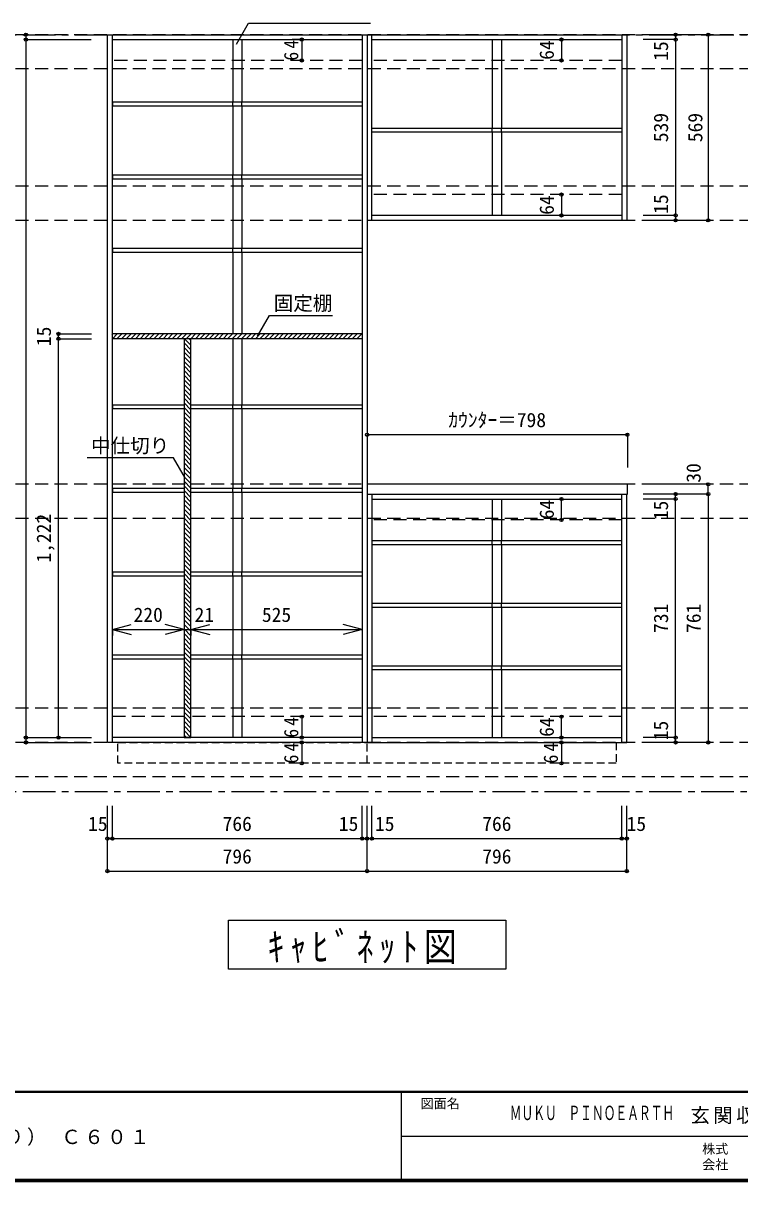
# Model space of a CAD drawing. Units: millimetres at full size, sheet at 1:20; some dimension numbers follow another scale. Extents: x -3893 to 3907, y -2871 to 2783.
# Drawn here: x -1152 to 1045, y -2803 to 748 of the extents above; entities that cross this region are included whole.
import ezdxf
from ezdxf.enums import TextEntityAlignment as Align

# ---------------------------------------------------------------- set-up
doc = ezdxf.new("R2010")
doc.units = ezdxf.units.MM
doc.header["$LTSCALE"] = 20
doc.header["$PDMODE"] = 32
doc.header["$PDSIZE"] = 10
for name, pattern in [('CHAIN1', [8, 5, -1, 1, -1]), ('DASHED1', [1.8, 1.2, -0.6]), ('DASHED2', [3, 2, -1])]:
    doc.linetypes.add(name, pattern=pattern)
for name, color, linetype in [('0-1_本体', 2, 'Continuous'), ('0-4_棚', 3, 'Continuous'), ('0-6_桟木', 3, 'Continuous'), ('0-7_', 7, 'Continuous'), ('0-9_', 7, 'DASHED1'), ('0-A_文字', 7, 'Continuous'), ('0-B_寸法', 4, 'Continuous'), ('0-C_ハッチ', 4, 'Continuous'), ('F-1_枠', 6, 'Continuous'), ('F-A_文字', 7, 'Continuous')]:
    doc.layers.add(name, color=color, linetype=linetype)
doc.styles.add('HG明朝B', font='')
doc.styles.add('ＭＳ ゴシック', font='')
doc.styles.get('HG明朝B').set_extended_font_data('HG明朝B')
doc.styles.get('ＭＳ ゴシック').set_extended_font_data('MS Gothic')

msp = doc.modelspace()

# ---------------------------------------------------------------- linework, layer by layer
at = {"layer": '0-1_本体', "color": 3}
for p, q in [((-893.48, 712.33), (-97.48, 712.33)), ((-893.48, -1456.67), (-893.48, 712.33)), ((-878.48, -1456.67), (-878.48, 712.33)), ((-112.48, 712.33), (-112.48, -1456.67)), ((-97.48, 712.33), (-97.48, -1456.67)), ((-82.48, 143.33), (-82.48, 712.33)), ((683.52, 712.33), (683.52, 143.33)), ((-878.48, 697.33), (-112.48, 697.33)), ((-82.48, 697.33), (683.52, 697.33)), ((683.52, 158.33), (-82.48, 158.33)), ((-82.48, -695.67), (-82.48, -1456.67)), ((683.52, -1456.67), (683.52, -695.67)), ((698.52, -1456.67), (698.52, -695.67)), ((-82.48, -710.67), (683.52, -710.67)), ((-112.48, -1441.67), (-878.48, -1441.67)), ((-82.48, -1441.67), (683.52, -1441.67)), ((-97.48, -1456.67), (-893.48, -1456.67)), ((-97.48, -1456.67), (698.52, -1456.67))]:
    msp.add_line(p, q, dxfattribs=at)
at = {"layer": '0-1_本体', "color": 7, "linetype": 'DASHED2'}
for p, q in [((-112.48, 633.33), (-878.48, 633.33)), ((-658.48, -1377.67), (-878.48, -1377.67)), ((-112.48, -1377.67), (-637.48, -1377.67))]:
    msp.add_line(p, q, dxfattribs=at)
at = {"layer": '0-1_本体', "color": 3}
msp.add_lwpolyline([(-97.48, 712.33), (698.52, 712.33), (698.52, 143.33), (-97.48, 143.33)], dxfattribs=at)
at = {"layer": '0-4_棚'}
for p, q in [((-878.48, 506.33), (-112.48, 506.33)), ((-878.48, 506.33), (-878.48, 494.33)), ((-878.48, 494.33), (-112.48, 494.33)), ((-82.48, 426.33), (683.52, 426.33)), ((-82.48, 414.33), (683.52, 414.33)), ((-878.48, 282.33), (-112.48, 282.33)), ((-878.48, 282.33), (-878.48, 270.33)), ((-878.48, 270.33), (-112.48, 270.33)), ((-878.48, 58.33), (-112.48, 58.33)), ((-878.48, 58.33), (-878.48, 46.33)), ((-878.48, 46.33), (-112.48, 46.33)), ((-112.48, -204.67), (-879.61, -204.67)), ((-112.48, -219.67), (-879.61, -219.67)), ((-878.48, -421.67), (-659.4, -421.67)), ((-878.48, -421.67), (-878.48, -433.67)), ((-638.15, -421.67), (-112.48, -421.67)), ((-878.48, -433.67), (-659.4, -433.67)), ((-638.15, -433.67), (-112.48, -433.67)), ((-878.48, -677.67), (-659.4, -677.67)), ((-878.48, -677.67), (-878.48, -689.67)), ((-878.48, -689.67), (-659.4, -689.67)), ((-638.15, -677.67), (-112.48, -677.67)), ((-638.15, -689.67), (-112.48, -689.67)), ((-82.48, -837.69), (683.52, -837.69)), ((-82.48, -849.69), (683.52, -849.69)), ((-878.48, -933.67), (-659.4, -933.67)), ((-878.48, -933.67), (-878.48, -945.67)), ((-878.48, -945.67), (-659.4, -945.67)), ((-638.15, -933.67), (-112.48, -933.67)), ((-638.15, -945.67), (-112.48, -945.67)), ((-82.48, -1029.69), (683.52, -1029.69)), ((-82.48, -1041.69), (683.52, -1041.69)), ((-658.48, -1189.67), (-878.48, -1189.67)), ((-658.48, -1201.67), (-878.48, -1201.67)), ((-658.48, -1189.67), (-658.48, -1189.2)), ((-112.48, -1189.67), (-637.48, -1189.67)), ((-112.48, -1201.67), (-637.48, -1201.67)), ((-82.48, -1221.69), (683.52, -1221.69)), ((-82.48, -1233.69), (683.52, -1233.69))]:
    msp.add_line(p, q, dxfattribs=at)
msp.add_lwpolyline([(-97.48, -695.67), (700.52, -695.67), (700.52, -665.67), (-97.48, -665.67)], close=True, dxfattribs=at)
at = {"layer": '0-6_桟木', "color": 7, "linetype": 'DASHED2'}
for p, q in [((683.52, 633.33), (-82.48, 633.33)), ((683.52, 222.33), (-82.48, 222.33)), ((683.52, -774.67), (-82.48, -774.67)), ((683.52, -1377.67), (-82.48, -1377.67))]:
    msp.add_line(p, q, dxfattribs=at)
at = {"layer": '0-7_'}
for p, q in [((-509.48, 697.33), (-509.48, 506.33)), ((-481.48, 697.33), (-481.48, 506.33)), ((286.52, 697.33), (286.52, 426.33)), ((314.52, 697.33), (314.52, 426.33)), ((-509.48, 494.33), (-509.48, 282.33)), ((-481.48, 494.33), (-481.48, 282.33)), ((286.52, 414.33), (286.52, 158.33)), ((314.52, 414.33), (314.52, 158.33)), ((-509.48, 270.33), (-509.48, 58.33)), ((-481.48, 270.33), (-481.48, 58.33)), ((-509.48, 46.33), (-509.48, -204.67)), ((-481.48, 46.33), (-481.48, -204.67)), ((-509.48, -219.67), (-509.48, -421.67)), ((-481.48, -219.67), (-481.48, -421.67)), ((-509.48, -433.67), (-509.48, -677.67)), ((-481.48, -433.67), (-481.48, -677.67)), ((-509.48, -689.67), (-509.48, -933.67)), ((-481.48, -689.67), (-481.48, -933.67)), ((286.52, -710.67), (286.52, -837.69)), ((314.52, -710.67), (314.52, -837.69)), ((286.52, -849.69), (286.52, -1029.69)), ((314.52, -849.69), (314.52, -1029.69)), ((-509.48, -945.67), (-509.48, -1189.67)), ((-481.48, -945.67), (-481.48, -1189.67)), ((286.52, -1041.69), (286.52, -1221.69)), ((314.52, -1041.69), (314.52, -1221.69)), ((-509.48, -1201.67), (-509.48, -1441.67)), ((-481.48, -1201.67), (-481.48, -1441.67)), ((286.52, -1233.69), (286.52, -1441.67)), ((314.52, -1233.69), (314.52, -1441.67))]:
    msp.add_line(p, q, dxfattribs=at)
at = {"layer": '0-7_', "linetype": 'DASHED1'}
for p, q in [((-509.48, 494.33), (-509.48, 506.33)), ((-481.48, 494.33), (-481.48, 506.33)), ((286.52, 414.33), (286.52, 426.33)), ((314.52, 414.33), (314.52, 426.33)), ((-509.48, 270.33), (-509.48, 282.33)), ((-481.48, 270.33), (-481.48, 282.33)), ((-509.48, 46.33), (-509.48, 58.33)), ((-481.48, 46.33), (-481.48, 58.33)), ((-509.48, -433.67), (-509.48, -421.67)), ((-481.48, -433.67), (-481.48, -421.67)), ((-509.48, -689.67), (-509.48, -677.67)), ((-481.48, -689.67), (-481.48, -677.67)), ((286.52, -849.69), (286.52, -837.69)), ((314.52, -849.69), (314.52, -837.69)), ((-509.48, -945.67), (-509.48, -933.67)), ((-481.48, -945.67), (-481.48, -933.67)), ((286.52, -1041.69), (286.52, -1029.69)), ((314.52, -1041.69), (314.52, -1029.69)), ((-509.48, -1201.67), (-509.48, -1189.67)), ((-481.48, -1201.67), (-481.48, -1189.67)), ((286.52, -1233.69), (286.52, -1221.69)), ((314.52, -1233.69), (314.52, -1221.69))]:
    msp.add_line(p, q, dxfattribs=at)
at = {"layer": '0-9_'}
for p, q in [((-861.48, -1456.67), (-97.48, -1456.67)), ((-861.48, -1520.67), (-861.48, -1456.67)), ((-97.48, -1456.67), (666.52, -1456.67)), ((-97.48, -1520.67), (-97.48, -1456.67)), ((-97.48, -1520.67), (-861.48, -1520.67))]:
    msp.add_line(p, q, dxfattribs=at)
msp.add_lwpolyline([(666.52, -1456.67), (666.52, -1520.67), (-97.48, -1520.67)], dxfattribs=at)
at = {"layer": '0-A_文字', "linetype": 'CHAIN1'}
for p, q in [((-3393.09, 712.33), (3184.52, 712.33)), ((-3393.09, -1606.67), (3184.52, -1606.67))]:
    msp.add_line(p, q, dxfattribs=at)
at = {"layer": '0-A_文字'}
for p, q in [((-433.9, -211.68), (-397.04, -147.83)), ((-397.04, -147.83), (-203.07, -147.83)), ((-690.85, -584.41), (-956.06, -584.41)), ((-653.99, -648.26), (-690.85, -584.41)), ((-522.48, -2151.17), (-522.48, -2001.17)), ((-522.48, -2001.17), (327.52, -2001.17)), ((327.52, -2001.17), (327.52, -2151.17)), ((327.52, -2151.17), (-522.48, -2151.17))]:
    msp.add_line(p, q, dxfattribs=at)
msp.add_lwpolyline([(-497.49, 683.79), (-460.63, 747.63), (-87.49, 747.63)], dxfattribs=at)
at = {"layer": '0-B_寸法', "linetype": 'DASHED2'}
for p, q in [((3184.52, 712.33), (-3393.09, 712.33)), ((3184.52, 607.33), (-3393.09, 607.33)), ((3184.52, 248.33), (-3393.09, 248.33)), ((3184.52, 143.33), (-3393.09, 143.33)), ((3184.52, -665.67), (-3393.09, -665.67)), ((3184.52, -770.67), (-3393.09, -770.67)), ((3184.52, -1351.67), (-3393.09, -1351.67)), ((3184.52, -1456.67), (-3393.09, -1456.67)), ((3184.52, -1561.67), (-3393.09, -1561.67))]:
    msp.add_line(p, q, dxfattribs=at)
at = {"layer": '0-B_寸法'}
for p, q in [((-1143.48, 712.33), (-1143.48, -1456.67)), ((948.52, 712.33), (748.52, 712.33)), ((848.52, 712.33), (848.52, 143.33)), ((948.52, 712.33), (948.52, 143.33)), ((-1143.48, 697.33), (-943.48, 697.33)), ((-297.66, 697.33), (-326.9, 697.33)), ((-297.66, 697.33), (-297.66, 633.33)), ((498.34, 697.33), (495.36, 697.33)), ((498.34, 697.33), (498.34, 633.33)), ((848.52, 697.33), (748.52, 697.33)), ((-297.66, 633.33), (-326.9, 633.33)), ((498.34, 633.33), (495.36, 633.33)), ((498.34, 222.33), (495.36, 222.33)), ((498.34, 222.33), (498.34, 158.33)), ((498.34, 158.33), (495.36, 158.33)), ((848.52, 158.33), (748.52, 158.33)), ((948.52, 143.33), (748.52, 143.33)), ((848.52, 143.33), (748.52, 143.33)), ((-1043.57, -204.67), (-942.6, -204.67)), ((-1043.57, -219.67), (-1043.57, -204.67)), ((-1043.57, -219.67), (-942.6, -219.67)), ((-1043.57, -1441.67), (-1043.57, -219.67)), ((-658.48, -232.21), (-637.48, -253.21)), ((-658.48, -246.35), (-637.48, -267.35)), ((-656.88, -219.67), (-637.48, -239.07)), ((-642.74, -219.67), (-637.48, -224.93)), ((-658.48, -260.49), (-637.48, -281.49)), ((-658.48, -274.64), (-637.48, -295.64)), ((-658.48, -288.78), (-637.48, -309.78)), ((-658.48, -302.92), (-637.48, -323.92)), ((-658.48, -317.06), (-637.48, -338.06)), ((-658.48, -331.2), (-637.48, -352.2)), ((-658.48, -345.35), (-637.48, -366.35)), ((-658.48, -359.49), (-637.48, -380.49)), ((-658.48, -373.63), (-637.48, -394.63)), ((-658.48, -387.77), (-637.48, -408.77)), ((-658.48, -401.92), (-637.48, -422.92)), ((-658.48, -416.06), (-637.48, -437.06)), ((-658.48, -430.2), (-637.48, -451.2)), ((-658.48, -444.34), (-637.48, -465.34)), ((-658.48, -458.48), (-637.48, -479.48)), ((-658.48, -472.63), (-637.48, -493.63)), ((-658.48, -486.77), (-637.48, -507.77)), ((-658.48, -500.91), (-637.48, -521.91)), ((-658.48, -515.05), (-637.48, -536.05)), ((-658.48, -529.19), (-637.48, -550.19)), ((700.52, -513.67), (-97.48, -513.67)), ((-97.48, -513.67), (-97.48, -613.67)), ((700.52, -513.67), (700.52, -613.67)), ((-658.48, -543.34), (-637.48, -564.34)), ((-658.48, -557.48), (-637.48, -578.48)), ((-658.48, -571.62), (-637.48, -592.62)), ((-658.48, -585.76), (-637.48, -606.76)), ((-658.48, -599.91), (-637.48, -620.91)), ((-658.48, -614.05), (-637.48, -635.05)), ((-658.48, -628.19), (-637.48, -649.19)), ((-658.48, -642.33), (-637.48, -663.33)), ((-658.48, -656.47), (-637.48, -677.47)), ((-658.48, -670.62), (-637.48, -691.62)), ((948.52, -665.67), (748.52, -665.67)), ((948.52, -695.67), (948.52, -665.67)), ((-658.48, -684.76), (-637.48, -705.76)), ((-658.48, -698.9), (-637.48, -719.9)), ((948.52, -695.67), (748.52, -695.67)), ((948.52, -695.67), (748.52, -695.67)), ((848.52, -710.67), (848.52, -695.67)), ((948.52, -695.67), (948.52, -1456.67)), ((-658.48, -713.04), (-637.48, -734.04)), ((-658.48, -727.18), (-637.48, -748.18)), ((-658.48, -741.33), (-637.48, -762.33)), ((498.34, -710.67), (495.36, -710.67)), ((498.34, -774.67), (498.34, -710.67)), ((848.52, -710.67), (748.52, -710.67)), ((848.52, -1441.67), (848.52, -710.67)), ((-658.48, -755.47), (-637.48, -776.47)), ((-658.48, -769.61), (-637.48, -790.61)), ((498.34, -774.67), (495.36, -774.67)), ((-658.48, -783.75), (-637.48, -804.75)), ((-658.48, -797.9), (-637.48, -818.9)), ((-658.48, -812.04), (-637.48, -833.04)), ((-658.48, -826.18), (-637.48, -847.18)), ((-658.48, -840.32), (-637.48, -861.32)), ((-658.48, -854.46), (-637.48, -875.46)), ((-658.48, -868.61), (-637.48, -889.61)), ((-658.48, -882.75), (-637.48, -903.75)), ((-658.48, -896.89), (-637.48, -917.89)), ((-658.48, -911.03), (-637.48, -932.03)), ((-658.48, -925.17), (-637.48, -946.17)), ((-658.48, -939.32), (-637.48, -960.32)), ((-658.48, -953.46), (-637.48, -974.46)), ((-658.48, -967.6), (-637.48, -988.6)), ((-658.48, -981.74), (-637.48, -1002.74)), ((-658.48, -995.89), (-637.48, -1016.89)), ((-658.48, -1010.03), (-637.48, -1031.03)), ((-658.48, -1024.17), (-637.48, -1045.17)), ((-658.48, -1038.31), (-637.48, -1059.31)), ((-658.48, -1052.45), (-637.48, -1073.45)), ((-658.48, -1066.6), (-637.48, -1087.6)), ((-658.48, -1080.74), (-637.48, -1101.74)), ((-658.48, -1094.88), (-637.48, -1115.88)), ((-878.48, -1110.6), (-878.48, -1129.27)), ((-658.48, -1109.02), (-637.48, -1130.02)), ((-658.48, -1110.6), (-658.48, -1129.27)), ((-658.48, -1110.6), (-658.48, -1129.27)), ((-658.48, -1123.16), (-637.48, -1144.16)), ((-637.48, -1110.6), (-637.48, -1129.27)), ((-658.48, -1137.31), (-637.48, -1158.31)), ((-658.48, -1151.45), (-637.48, -1172.45)), ((-658.48, -1165.59), (-637.48, -1186.59)), ((-658.48, -1179.73), (-637.48, -1200.73)), ((-658.48, -1193.88), (-637.48, -1214.88)), ((-658.48, -1208.02), (-637.48, -1229.02)), ((-658.48, -1222.16), (-637.48, -1243.16)), ((-658.48, -1236.3), (-637.48, -1257.3)), ((-658.48, -1250.44), (-637.48, -1271.44)), ((-658.48, -1264.59), (-637.48, -1285.59)), ((-658.48, -1278.73), (-637.48, -1299.73)), ((-658.48, -1292.87), (-637.48, -1313.87)), ((-658.48, -1307.01), (-637.48, -1328.01)), ((-658.48, -1321.15), (-637.48, -1342.15)), ((-658.48, -1335.3), (-637.48, -1356.3)), ((-658.48, -1349.44), (-637.48, -1370.44)), ((-658.48, -1363.58), (-637.48, -1384.58)), ((-658.48, -1377.72), (-637.48, -1398.72)), ((-297.66, -1377.67), (-326.9, -1377.67)), ((-297.66, -1377.67), (-297.66, -1441.67)), ((498.34, -1377.67), (495.36, -1377.67)), ((498.34, -1441.67), (498.34, -1377.67)), ((-658.48, -1391.87), (-637.48, -1412.87)), ((-658.48, -1406.01), (-637.48, -1427.01)), ((-658.48, -1420.15), (-637.48, -1441.15)), ((-1143.48, -1441.67), (-942.6, -1441.67)), ((-658.48, -1434.29), (-651.1, -1441.67)), ((-297.66, -1441.67), (-326.9, -1441.67)), ((498.34, -1441.67), (495.36, -1441.67)), ((848.52, -1441.67), (748.52, -1441.67)), ((848.52, -1456.67), (848.52, -1441.67)), ((-1143.48, -1456.67), (-943.48, -1456.67)), ((-297.66, -1456.67), (-326.9, -1456.67)), ((-297.66, -1456.67), (-297.66, -1520.67)), ((498.34, -1456.67), (469.1, -1456.67)), ((498.34, -1456.67), (498.34, -1520.67)), ((848.52, -1456.67), (748.52, -1456.67)), ((948.52, -1456.67), (848.52, -1456.67)), ((-297.66, -1520.67), (-326.9, -1520.67)), ((498.34, -1520.67), (469.1, -1520.67)), ((-893.48, -1851.17), (-893.48, -1651.17)), ((-878.48, -1751.17), (-878.48, -1651.17)), ((-112.48, -1751.17), (-112.48, -1651.17)), ((-97.48, -1851.17), (-97.48, -1651.17)), ((-82.48, -1751.17), (-82.48, -1651.17)), ((683.52, -1751.17), (683.52, -1651.17)), ((698.52, -1851.17), (698.52, -1651.17)), ((-893.48, -1751.17), (-97.48, -1751.17)), ((-97.48, -1751.17), (698.52, -1751.17)), ((-893.48, -1851.17), (-97.48, -1851.17)), ((-97.48, -1851.17), (698.52, -1851.17))]:
    msp.add_line(p, q, dxfattribs=at)
at = {"layer": '0-B_寸法', "color": 3}
for p, q in [((-658.48, -219.67), (-658.48, -1441.67)), ((-637.48, -219.67), (-658.48, -219.67)), ((-637.48, -1441.67), (-637.48, -219.67)), ((-658.48, -1441.67), (-637.48, -1441.67))]:
    msp.add_line(p, q, dxfattribs=at)
at = {"layer": '0-B_寸法', "color": 7}
for p, q in [((-878.48, -1110.6), (-820.52, -1095.07)), ((-658.48, -1110.6), (-716.43, -1095.07)), ((-658.48, -1110.6), (-716.43, -1095.07)), ((-637.48, -1110.6), (-579.52, -1095.07)), ((-112.48, -1110.6), (-170.43, -1095.07)), ((-878.48, -1110.6), (-820.52, -1126.13)), ((-658.48, -1110.6), (-716.43, -1126.13)), ((-658.48, -1110.6), (-716.43, -1126.13)), ((-637.48, -1110.6), (-579.52, -1126.13)), ((-112.48, -1110.6), (-170.43, -1126.13))]:
    msp.add_line(p, q, dxfattribs=at)
at = {"layer": '0-B_寸法'}
msp.add_lwpolyline([(-878.48, -1110.6), (-637.48, -1110.6), (-112.48, -1110.6), (-112.48, -1129.27)], dxfattribs=at)
at = {"layer": '0-B_寸法', "color": 7}
for p in [(-1143.48, 712.33), (848.52, 712.33), (948.52, 712.33), (-1143.48, 697.33), (-297.66, 697.33), (498.34, 697.33), (848.52, 697.33), (-297.66, 633.33), (498.34, 633.33), (498.34, 222.33), (498.34, 158.33), (848.52, 158.33), (848.52, 143.33), (948.52, 143.33), (-1043.57, -204.67), (-1043.57, -219.67), (-97.48, -513.67), (700.52, -513.67), (948.52, -665.67), (498.34, -710.67), (848.52, -695.67), (848.52, -710.67), (948.52, -695.67), (948.52, -695.67), (498.34, -774.67), (-297.66, -1377.67), (498.34, -1377.67), (-1143.48, -1441.67), (-1143.48, -1456.67), (-1043.57, -1441.67), (-297.66, -1441.67), (-297.66, -1456.67), (498.34, -1441.67), (498.34, -1456.67), (848.52, -1441.67), (848.52, -1456.67), (948.52, -1456.67), (-297.66, -1520.67), (498.34, -1520.67), (-893.48, -1751.17), (-878.48, -1751.17), (-112.48, -1751.17), (-97.48, -1751.17), (-82.48, -1751.17), (683.52, -1751.17), (698.52, -1751.17), (-893.48, -1851.17), (-97.48, -1851.17), (698.52, -1851.17)]:
    msp.add_point(p, dxfattribs=at)
at = {"layer": '0-C_ハッチ'}
for p, q in [((-879.61, -206.65), (-877.62, -204.67)), ((-878.48, -219.67), (-863.48, -204.67)), ((-864.34, -219.67), (-849.34, -204.67)), ((-850.19, -219.67), (-835.19, -204.67)), ((-836.05, -219.67), (-821.05, -204.67)), ((-821.91, -219.67), (-806.91, -204.67)), ((-807.77, -219.67), (-792.77, -204.67)), ((-793.63, -219.67), (-778.63, -204.67)), ((-779.48, -219.67), (-764.48, -204.67)), ((-765.34, -219.67), (-750.34, -204.67)), ((-751.2, -219.67), (-736.2, -204.67)), ((-737.06, -219.67), (-722.06, -204.67)), ((-722.92, -219.67), (-707.92, -204.67)), ((-708.77, -219.67), (-693.77, -204.67)), ((-694.63, -219.67), (-679.63, -204.67)), ((-680.49, -219.67), (-665.49, -204.67)), ((-666.35, -219.67), (-651.35, -204.67)), ((-652.2, -219.67), (-637.2, -204.67)), ((-638.06, -219.67), (-623.06, -204.67)), ((-623.92, -219.67), (-608.92, -204.67)), ((-609.78, -219.67), (-594.78, -204.67)), ((-595.64, -219.67), (-580.64, -204.67)), ((-581.49, -219.67), (-566.49, -204.67)), ((-567.35, -219.67), (-552.35, -204.67)), ((-553.21, -219.67), (-538.21, -204.67)), ((-539.07, -219.67), (-524.07, -204.67)), ((-524.93, -219.67), (-509.93, -204.67)), ((-510.78, -219.67), (-495.78, -204.67)), ((-496.64, -219.67), (-481.64, -204.67)), ((-482.5, -219.67), (-467.5, -204.67)), ((-468.36, -219.67), (-453.36, -204.67)), ((-454.21, -219.67), (-439.21, -204.67)), ((-440.07, -219.67), (-425.07, -204.67)), ((-425.93, -219.67), (-410.93, -204.67)), ((-411.79, -219.67), (-396.79, -204.67)), ((-397.65, -219.67), (-382.65, -204.67)), ((-383.5, -219.67), (-368.5, -204.67)), ((-369.36, -219.67), (-354.36, -204.67)), ((-355.22, -219.67), (-340.22, -204.67)), ((-341.08, -219.67), (-326.08, -204.67)), ((-326.94, -219.67), (-311.94, -204.67)), ((-312.79, -219.67), (-297.79, -204.67)), ((-298.65, -219.67), (-283.65, -204.67)), ((-284.51, -219.67), (-269.51, -204.67)), ((-270.37, -219.67), (-255.37, -204.67)), ((-256.23, -219.67), (-241.23, -204.67)), ((-242.08, -219.67), (-227.08, -204.67)), ((-227.94, -219.67), (-212.94, -204.67)), ((-213.8, -219.67), (-198.8, -204.67)), ((-199.66, -219.67), (-184.66, -204.67)), ((-185.51, -219.67), (-170.51, -204.67)), ((-171.37, -219.67), (-156.37, -204.67)), ((-157.23, -219.67), (-142.23, -204.67)), ((-143.09, -219.67), (-128.09, -204.67)), ((-128.95, -219.67), (-113.95, -204.67)), ((-114.8, -219.67), (-113.61, -218.47))]:
    msp.add_line(p, q, dxfattribs=at)
at = {"layer": 'F-1_枠'}
for p, q in [((3906.61, -2526.67), (-3893.39, -2526.67)), ((3906.61, -2530), (-3893.39, -2530)), ((6.61, -2530), (6.61, -2796.67)), ((6.61, -2663.33), (3899.95, -2663.34)), ((3906.61, -2796.67), (-3893.39, -2796.67)), ((3906.61, -2800), (-3893.39, -2800)), ((3906.61, -2803.33), (-3893.39, -2803.33))]:
    msp.add_line(p, q, dxfattribs=at)

# ---------------------------------------------------------------- texts
at = {"layer": '0-A_文字', "style": 'ＭＳ ゴシック'}
for s, p in [('固定棚', (-383.9, -145.7)), ('中仕切り', (-943.99, -582.28))]:
    msp.add_text(s, height=43.99, dxfattribs=at).set_placement(p, align=Align.BOTTOM_LEFT)
at = {"layer": '0-A_文字', "insert": (-402.48, -2136.17), "char_height": 87.98, "attachment_point": 7, "style": 'ＭＳ ゴシック'}
msp.add_mtext('\\T1.34;\\W0.85;ｷｬﾋﾞﾈｯﾄ図', dxfattribs=at)
at = {"layer": '0-B_寸法', "color": 7, "style": 'ＭＳ ゴシック'}
for s, p in [('64', (488.34, 635.33)), ('15', (838.52, 632.33)), ('539', (838.52, 382.83)), ('569', (943.73, 382.83)), ('64', (488.34, 160.33)), ('15', (838.52, 163.33)), ('15', (-1053.57, -242.17)), ('30', (938.52, -660.67)), ('64', (488.34, -772.67)), ('15', (838.52, -775.67)), ('1,222', (-1053.57, -905.67)), ('731', (838.52, -1121.17)), ('761', (938.52, -1121.17)), ('64', (488.34, -1439.67)), ('15', (838.52, -1450.05))]:
    msp.add_text(s, height=43.99, rotation=90, dxfattribs=at).set_placement(p, align=Align.BOTTOM_LEFT)
for s, p in [('ｶｳﾝﾀｰ＝798', (151.52, -503.67)), ('220', (-813.48, -1100.6)), ('21', (-626.45, -1100.6)), ('525', (-419.98, -1100.6)), ('15', (-952.98, -1741.17)), ('766', (-540.48, -1741.17)), ('15', (-184.01, -1741.17)), ('15', (-73.25, -1741.17)), ('766', (255.52, -1741.17)), ('15', (698.18, -1741.17)), ('796', (-540.48, -1841.17)), ('796', (255.52, -1841.17))]:
    msp.add_text(s, height=43.99, dxfattribs=at).set_placement(p, align=Align.BOTTOM_LEFT)
at = {"layer": '0-B_寸法', "color": 7, "char_height": 43.99, "attachment_point": 7, "rotation": 90, "style": 'ＭＳ ゴシック'}
for insert in [(-307.66, 632.83), (-307.66, -1442.17), (-307.66, -1521.17), (488.34, -1521.17)]:
    msp.add_mtext('\\T1.36;\\W0.9;64', dxfattribs=dict(at, insert=insert))
at = {"layer": 'F-A_文字', "style": 'ＭＳ ゴシック'}
for s, p in [('図面名', (66.61, -2586.67)), ('株式', (929.94, -2726)), ('会社', (929.94, -2774))]:
    msp.add_text(s, height=29.33, dxfattribs=at).set_placement(p, align=Align.BOTTOM_LEFT)
at = {"layer": 'F-A_文字', "style": 'HG明朝B', "width": 0.6}
msp.add_text('ＭＵＫＵ\u3000ＰＩＮＯＥＡＲＴＨ', height=43.99, dxfattribs=at).set_placement((339.95, -2627.19), align=Align.BOTTOM_LEFT)
at = {"layer": 'F-A_文字', "char_height": 43.99, "attachment_point": 7, "style": 'ＭＳ ゴシック'}
for s, insert in [('\\T1.17;玄関収納', (893.56, -2626.67)), ('\\T1.17;ピノアース\u3000玄関収納\u3000組合せプラン\u3000フロートタイプ（中仕切りあり）\\~Ｃ６０１', (-3386.72, -2693.33))]:
    msp.add_mtext(s, dxfattribs=dict(at, insert=insert))

doc.saveas('drawing.dxf')
